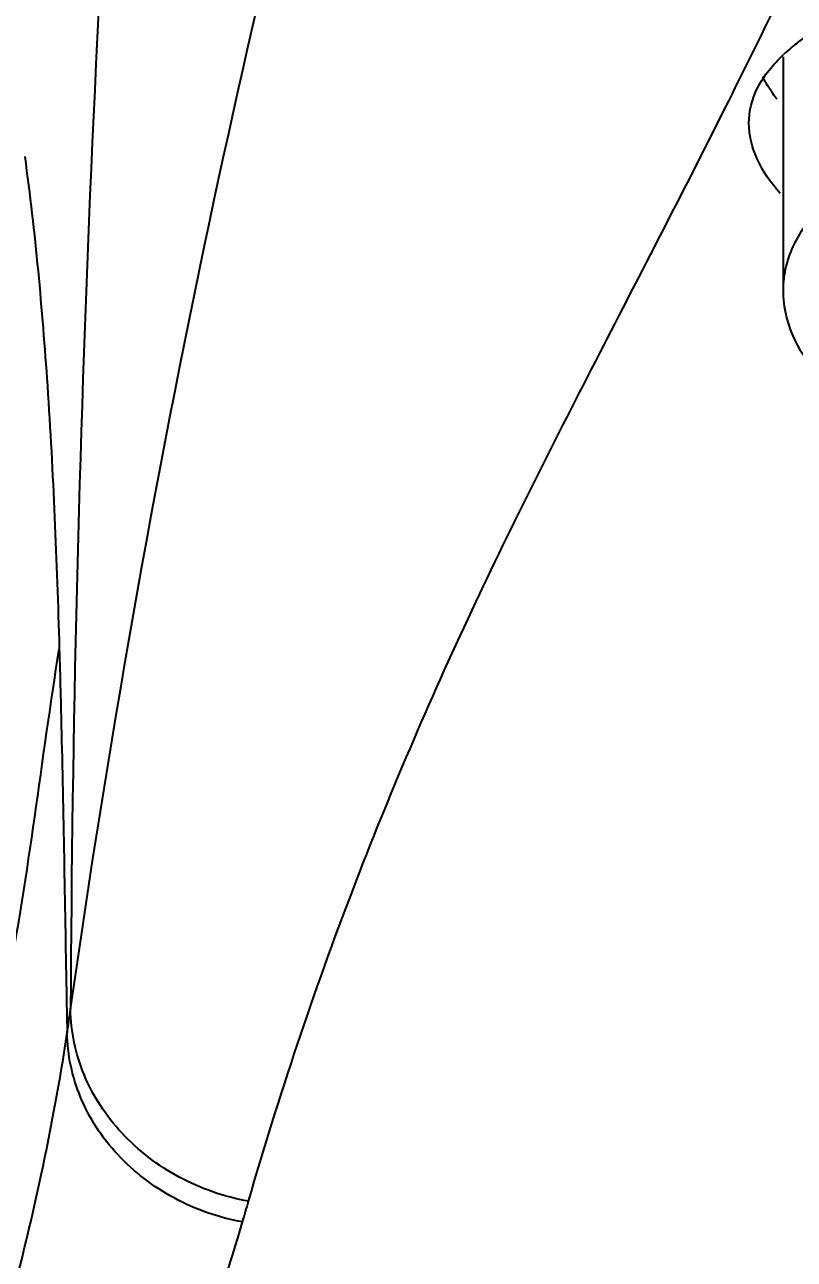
# Model space of a CAD drawing. Header units: millimetres. Extents: x 3495 to 4455, y 26793 to 27144.
# Drawn here: x 3738.25 to 3749.38, y 27030.96 to 27048.83 of the extents above; entities that cross this region are included whole.
import ezdxf

# ---------------------------------------------------------------- set-up
doc = ezdxf.new("R2010")
doc.units = ezdxf.units.MM
doc.styles.get("Standard").update_dxf_attribs({"font": ''})
doc.styles.get('Standard').set_extended_font_data('SimSun')
doc.dimstyles.new('副本 ISO-25-2bei', dxfattribs={"dimscale": 1.7, "dimtxt": 5, "dimasz": 5, "dimexe": 0.5, "dimexo": 0.625, "dimgap": 1, "dimtad": 1, "dimlfac": 0.0393, "dimdsep": 46, "dimtxsty": 'Standard', "dimcen": 2.5, "dimclrd": 1, "dimclre": 1, "dimclrt": 3, "dimadec": 0, "dimazin": 0, "dimtfac": 1, "dimtmove": 0, "dimatfit": 3, "dimfxl": 0, "dimarcsym": 0})

# ---------------------------------------------------------------- blocks, each defined once
blk = doc.blocks.new('*D1')
at = {"color": 1, "lineweight": -2, "transparency": 16777216}
for p, q in [((3689.715, 27007.256), (3689.715, 27133.551)), ((3832.674, 27007.256), (3832.674, 27133.551)), ((3698.215, 27132.701), (3824.174, 27132.701))]:
    blk.add_line(p, q, dxfattribs=at)
at = {"color": 1, "transparency": 16777216}
for points in [[(3698.215, 27134.118), (3698.215, 27131.285), (3689.715, 27132.701)], [(3824.174, 27134.118), (3824.174, 27131.285), (3832.674, 27132.701)]]:
    blk.add_solid(points, dxfattribs=at)
at = {"layer": 'Defpoints', "color": 0, "transparency": 16777216}
for p in [(3832.674, 27132.701), (3689.715, 27006.194), (3832.674, 27006.194)]:
    blk.add_point(p, dxfattribs=at)
at = {"color": 3, "transparency": 16777216, "insert": (3761.194, 27138.651), "char_height": 8.5, "attachment_point": 5, "bg_fill": 3, "box_fill_scale": 1.1, "bg_fill_color": 256, "bg_fill_true_color": 13158600, "bg_fill_transparency": 0}
blk.add_mtext('143', dxfattribs=at)

msp = doc.modelspace()

# ---------------------------------------------------------------- linework, layer by layer
for points in [[(3739.979, 27058.892), (3739.309, 27050.804), (3738.954, 27042.692), (3738.913, 27034.577)], [(3748.434, 27047.725), (3748.69, 27048.238), (3748.944, 27048.753), (3749.194, 27049.269)], [(3749.328, 27048.488), (3749.294, 27048.459), (3749.26, 27048.429), (3749.227, 27048.398)], [(3749.225, 27044.99), (3749.225, 27044.99), (3749.225, 27048.364), (3749.225, 27048.364)], [(3748.365, 27047.587), (3748.365, 27047.587), (3748.434, 27047.725), (3748.434, 27047.725)], [(3738.855, 27034.724), (3738.855, 27034.724), (3738.864, 27034.238), (3738.864, 27034.238)], [(3738.864, 27034.238), (3738.881, 27034.351), (3738.897, 27034.464), (3738.913, 27034.577)], [(3741.401, 27031.499), (3741.43, 27031.599), (3741.459, 27031.698), (3741.488, 27031.799)]]:
    msp.add_open_spline(points, degree=3)
for points, knots in [([(3738.913, 27034.577), (3739.458, 27038.4), (3740.125, 27042.209), (3740.926, 27045.989), (3740.926, 27045.989), (3741.633, 27049.318), (3742.444, 27052.623), (3743.301, 27055.916)], [0, 0, 0, 0, 0.5, 0.5, 0.5, 0.5, 1, 1, 1, 1]), ([(3749.328, 27048.488), (3749.346, 27048.502), (3749.363, 27048.517), (3749.382, 27048.531), (3749.382, 27048.531), (3749.436, 27048.576), (3749.494, 27048.619), (3749.552, 27048.659)], [0, 0, 0, 0, 0.5, 0.5, 0.5, 0.5, 1, 1, 1, 1]), ([(3748.726, 27047.404), (3748.726, 27047.579), (3748.773, 27047.756), (3748.852, 27047.915), (3748.852, 27047.915), (3748.944, 27048.099), (3749.078, 27048.259), (3749.227, 27048.398)], [0, 0, 0, 0, 0.5, 0.5, 0.5, 0.5, 1, 1, 1, 1]), ([(3749.133, 27047.751), (3749.113, 27047.778), (3749.093, 27047.805), (3749.074, 27047.833), (3749.074, 27047.833), (3749.018, 27047.911), (3748.968, 27047.992), (3748.924, 27048.077)], [0, 0, 0, 0, 0.5, 0.5, 0.5, 0.5, 1, 1, 1, 1]), ([(3741.488, 27031.799), (3741.929, 27033.323), (3742.433, 27034.83), (3742.999, 27036.313), (3742.999, 27036.313), (3743.523, 27037.681), (3744.1, 27039.028), (3744.721, 27040.355), (3744.721, 27040.355), (3745.308, 27041.608), (3745.936, 27042.844), (3746.569, 27044.075), (3746.569, 27044.075), (3747.17, 27045.245), (3747.777, 27046.411), (3748.365, 27047.587)], [0, 0, 0, 0, 0.25, 0.25, 0.25, 0.25, 0.5, 0.5, 0.5, 0.5, 0.75, 0.75, 0.75, 0.75, 1, 1, 1, 1]), ([(3749.18, 27046.387), (3749.044, 27046.541), (3748.924, 27046.71), (3748.84, 27046.9), (3748.84, 27046.9), (3748.77, 27047.058), (3748.726, 27047.231), (3748.726, 27047.404)], [0, 0, 0, 0, 0.5, 0.5, 0.5, 0.5, 1, 1, 1, 1]), ([(3738.25, 27046.923), (3738.401, 27045.821), (3738.502, 27044.713), (3738.577, 27043.603), (3738.577, 27043.603), (3738.662, 27042.335), (3738.714, 27041.067), (3738.75, 27039.796)], [0, 0, 0, 0, 0.5, 0.5, 0.5, 0.5, 1, 1, 1, 1]), ([(3749.225, 27044.99), (3749.225, 27045.105), (3749.239, 27045.22), (3749.267, 27045.331), (3749.267, 27045.331), (3749.295, 27045.448), (3749.338, 27045.561), (3749.391, 27045.669), (3749.391, 27045.669), (3749.449, 27045.787), (3749.519, 27045.898), (3749.598, 27046.003), (3749.598, 27046.003), (3749.684, 27046.119), (3749.781, 27046.228), (3749.884, 27046.33)], [0, 0, 0, 0, 0.25, 0.25, 0.25, 0.25, 0.5, 0.5, 0.5, 0.5, 0.75, 0.75, 0.75, 0.75, 1, 1, 1, 1]), ([(3749.932, 27043.531), (3749.824, 27043.638), (3749.722, 27043.753), (3749.63, 27043.875), (3749.63, 27043.875), (3749.546, 27043.989), (3749.47, 27044.109), (3749.408, 27044.236), (3749.408, 27044.236), (3749.35, 27044.355), (3749.303, 27044.479), (3749.272, 27044.608), (3749.272, 27044.608), (3749.241, 27044.733), (3749.225, 27044.862), (3749.225, 27044.99)], [0, 0, 0, 0, 0.25, 0.25, 0.25, 0.25, 0.5, 0.5, 0.5, 0.5, 0.75, 0.75, 0.75, 0.75, 1, 1, 1, 1]), ([(3736.459, 27030.258), (3736.847, 27030.985), (3737.157, 27031.755), (3737.407, 27032.542), (3737.407, 27032.542), (3737.656, 27033.326), (3737.845, 27034.128), (3738.001, 27034.935), (3738.001, 27034.935), (3738.311, 27036.545), (3738.49, 27038.178), (3738.75, 27039.796)], [0, 0, 0, 0, 0.333333, 0.333333, 0.333333, 0.333333, 0.666667, 0.666667, 0.666667, 0.666667, 1, 1, 1, 1]), ([(3738.75, 27039.797), (3738.762, 27039.392), (3738.772, 27038.988), (3738.781, 27038.583), (3738.781, 27038.583), (3738.811, 27037.297), (3738.831, 27036.011), (3738.855, 27034.726)], [0, 0, 0, 0, 0.5, 0.5, 0.5, 0.5, 1, 1, 1, 1]), ([(3741.488, 27031.799), (3741.139, 27031.862), (3740.797, 27031.98), (3740.483, 27032.149), (3740.483, 27032.149), (3740.174, 27032.316), (3739.893, 27032.531), (3739.655, 27032.787), (3739.655, 27032.787), (3739.427, 27033.034), (3739.238, 27033.319), (3739.109, 27033.631), (3739.109, 27033.631), (3738.985, 27033.93), (3738.916, 27034.254), (3738.913, 27034.577)], [0, 0, 0, 0, 0.25, 0.25, 0.25, 0.25, 0.5, 0.5, 0.5, 0.5, 0.75, 0.75, 0.75, 0.75, 1, 1, 1, 1]), ([(3736.36, 27025.357), (3736.698, 27026.174), (3737.014, 27027), (3737.298, 27027.837), (3737.298, 27027.837), (3737.55, 27028.577), (3737.775, 27029.327), (3737.979, 27030.082), (3737.979, 27030.082), (3738.168, 27030.776), (3738.337, 27031.476), (3738.488, 27032.179), (3738.488, 27032.179), (3738.634, 27032.862), (3738.761, 27033.548), (3738.864, 27034.238)], [0, 0, 0, 0, 0.25, 0.25, 0.25, 0.25, 0.5, 0.5, 0.5, 0.5, 0.75, 0.75, 0.75, 0.75, 1, 1, 1, 1]), ([(3741.401, 27031.499), (3741.057, 27031.561), (3740.72, 27031.678), (3740.41, 27031.846), (3740.41, 27031.846), (3740.107, 27032.01), (3739.83, 27032.222), (3739.595, 27032.474), (3739.595, 27032.474), (3739.37, 27032.718), (3739.185, 27032.999), (3739.058, 27033.306), (3739.058, 27033.306), (3738.935, 27033.601), (3738.867, 27033.92), (3738.864, 27034.238)], [0, 0, 0, 0, 0.25, 0.25, 0.25, 0.25, 0.5, 0.5, 0.5, 0.5, 0.75, 0.75, 0.75, 0.75, 1, 1, 1, 1]), ([(3738.097, 27023.157), (3738.488, 27023.929), (3738.859, 27024.712), (3739.206, 27025.506), (3739.206, 27025.506), (3739.515, 27026.212), (3739.804, 27026.927), (3740.08, 27027.647), (3740.08, 27027.647), (3740.333, 27028.303), (3740.574, 27028.963), (3740.803, 27029.628), (3740.803, 27029.628), (3741.016, 27030.247), (3741.217, 27030.87), (3741.401, 27031.499)], [0, 0, 0, 0, 0.25, 0.25, 0.25, 0.25, 0.5, 0.5, 0.5, 0.5, 0.75, 0.75, 0.75, 0.75, 1, 1, 1, 1])]:
    msp.add_open_spline(points, degree=3, knots=knots)

# ---------------------------------------------------------------- next in the draw order: dimensions: what is measured, and where the dimension line sits
dim = msp.add_linear_dim(base=(3832.674, 27132.701), p1=(3689.715, 27006.194), p2=(3832.674, 27006.194), dimstyle='副本 ISO-25-2bei', override={"dimdec": 1, "dimlfac": 1, "dimtfill": 1})
dim.commit()
dim.dimension.update_dxf_attribs({"geometry": '*D1', "text_midpoint": (3761.194, 27138.651)})

doc.saveas('drawing.dxf')
